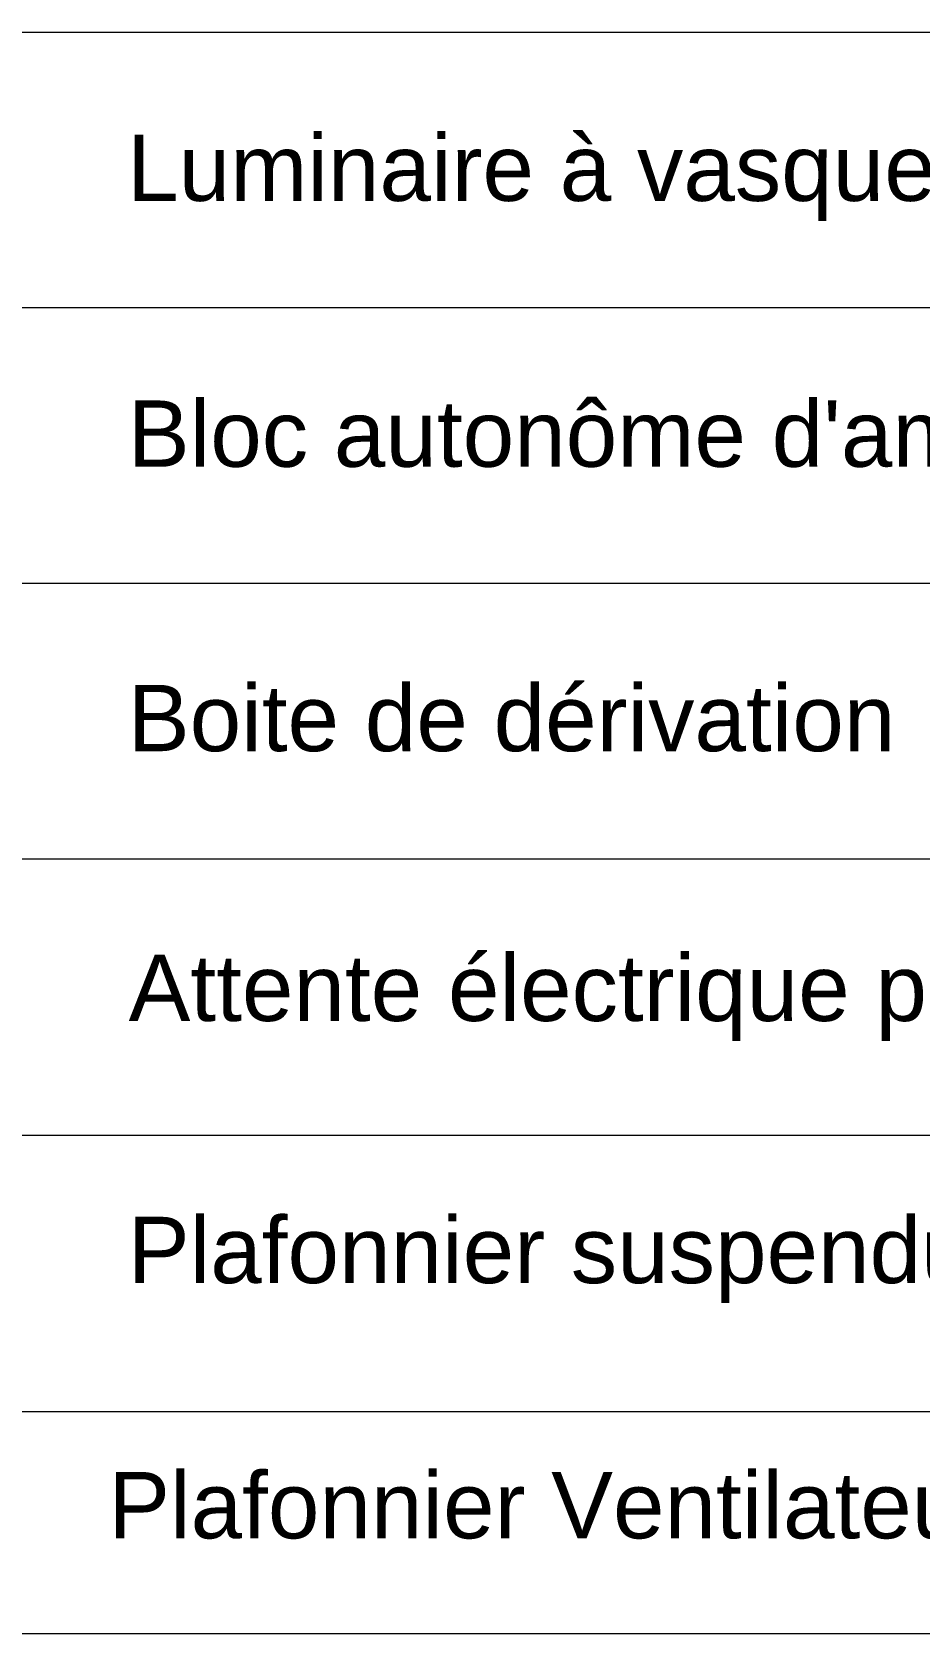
# Model space of a CAD drawing. Header units: centimetres. Extents: x -1638 to 1136, y -35 to 948.
# Drawn here: x -1008.5 to -876.8, y 360.8 to 598.2 of the extents above; entities that cross this region are included whole.
import ezdxf

# ---------------------------------------------------------------- set-up
doc = ezdxf.new("R2010")
doc.units = ezdxf.units.CM
doc.layers.add('1 - Blocs Electriques', color=1, linetype='Continuous')
doc.layers.add('2 - TEXTE', color=1, linetype='Continuous')
doc.styles.add('PDF TimesNewRomanPSMT', font='arial.ttf')

msp = doc.modelspace()

# ---------------------------------------------------------------- linework, layer by layer
at = {"layer": '1 - Blocs Electriques', "color": 7, "lineweight": 0, "true_color": 0xffffff}
for p, q in [((-1140.08, 434.74), (-685.57, 434.74)), ((-1140.08, 393.78), (-685.57, 393.78)), ((-685.57, 360.82), (-1140.08, 360.82))]:
    msp.add_line(p, q, dxfattribs=at)
for points in [[(-1140.08, 598.23), (-685.57, 598.23)], [(-1140.08, 557.38), (-685.57, 557.38)], [(-1140.08, 516.54), (-685.57, 516.54)], [(-1140.08, 475.69), (-685.57, 475.69)], [(-1140.08, 434.74), (-685.57, 434.74)]]:
    msp.add_lwpolyline(points, dxfattribs=at)

# ---------------------------------------------------------------- texts
at = {"layer": '2 - TEXTE', "color": 7, "true_color": 0xffffff, "char_height": 9.8327, "attachment_point": 4, "style": 'PDF TimesNewRomanPSMT'}
for s, insert in [('Luminaire à vasque 2x18W', (-994.36, 576.63)), ("Bloc autonôme d'ambiance & éclairage de sécurité", (-994.25, 537.23)), ('Boite de dérivation', (-994.25, 496.49)), ('Attente électrique pour éclairage indirect', (-994.14, 455.09)), ('Plafonnier suspendu 3x9W', (-994.25, 416.24)), ("Plafonnier Ventilateur - Brasseur d'Air", (-997.16, 379.83))]:
    msp.add_mtext(s, dxfattribs=dict(at, insert=insert))

doc.saveas('drawing.dxf')
